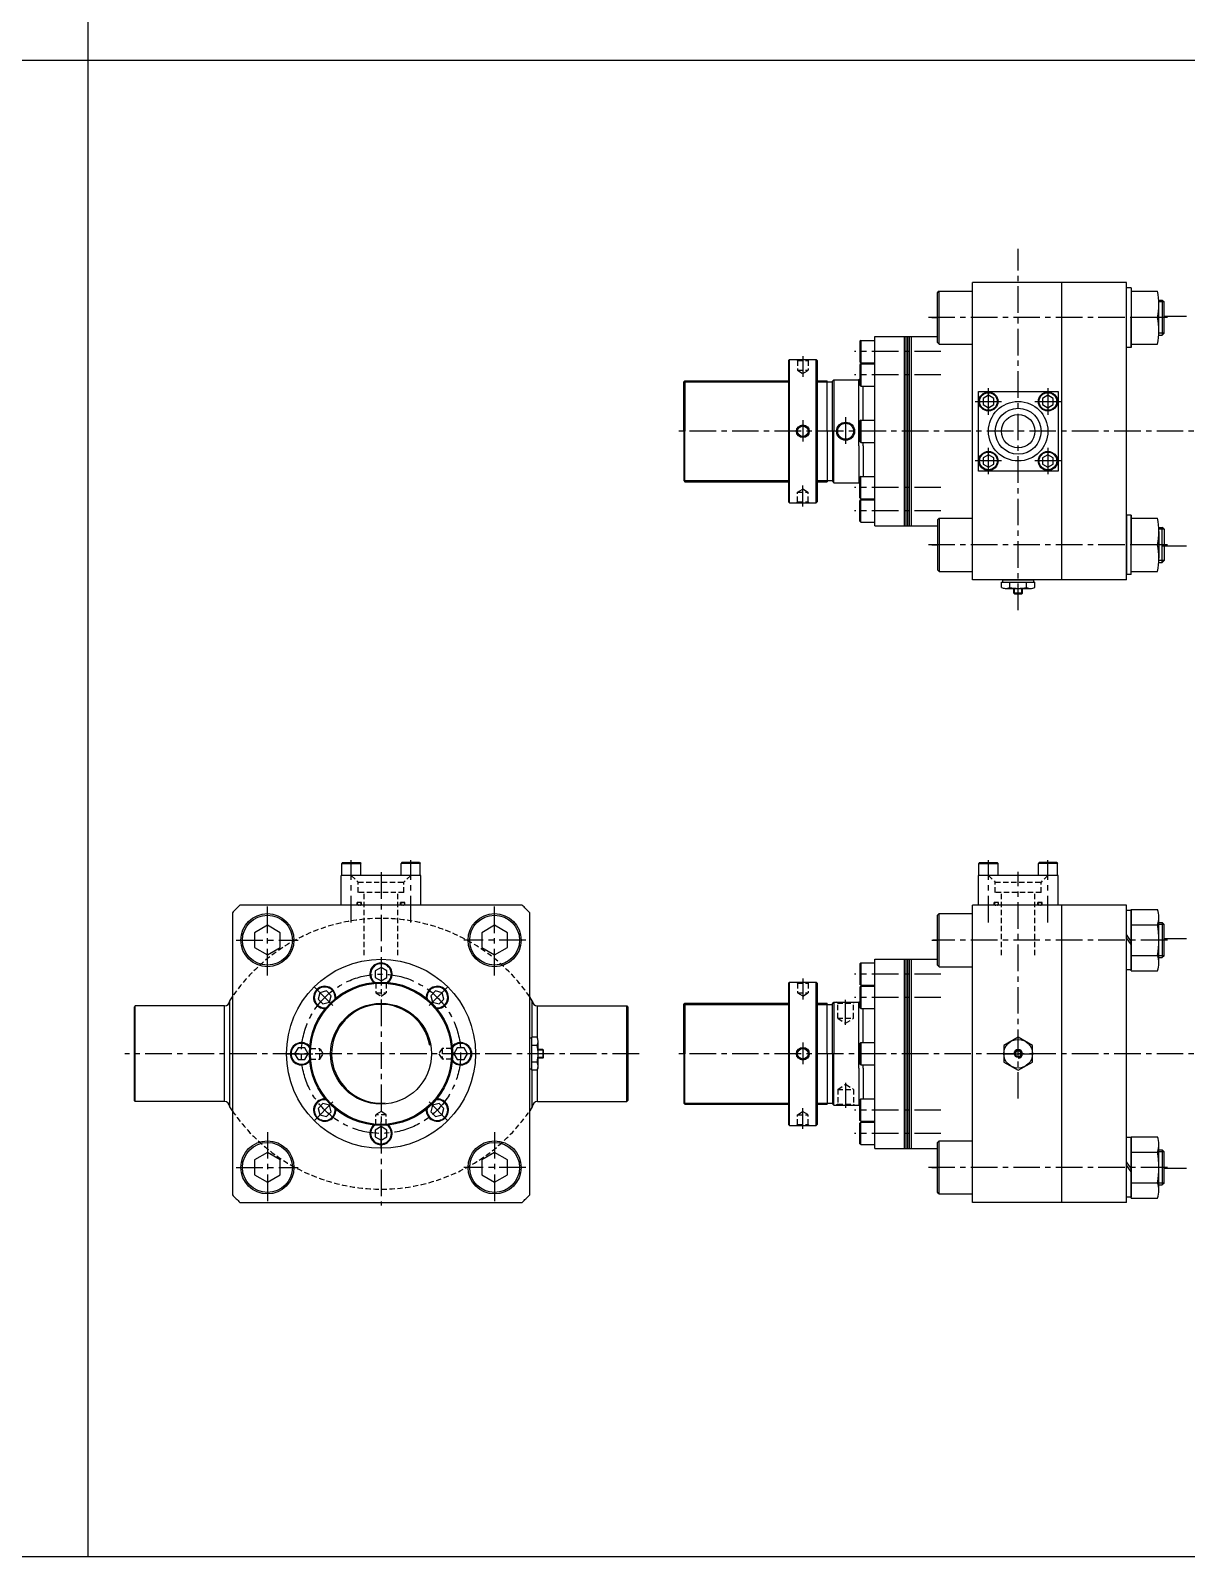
# Model space of a CAD drawing. Extents: x -819 to 9946, y 0 to 4813.
# Drawn here: x 2826 to 3914, y 0 to 1437 of the extents above; entities that cross this region are included whole.
import ezdxf

# ---------------------------------------------------------------- set-up
doc = ezdxf.new("R2010")
doc.units = 0
doc.header["$LTSCALE"] = 10
doc.header["$MEASUREMENT"] = 0
for name, pattern in [('CENTER', [2, 1.25, -0.25, 0.25, -0.25]), ('CENTERX2', [4, 2.5, -0.5, 0.5, -0.5]), ('HIDDENX2', [0.75, 0.5, -0.25])]:
    doc.linetypes.add(name, pattern=pattern)
doc.layers.get('0').update_dxf_attribs({"linetype": 'CONTINUOUS'})
for name, color, linetype in [('BOM-UDEF', 3, 'CONTINUOUS'), ('CEN', 1, 'CENTERX2'), ('DIM', 2, 'CONTINUOUS'), ('HID', 2, 'HIDDENX2'), ('ML', 7, 'CONTINUOUS')]:
    doc.layers.add(name, color=color, linetype=linetype)

msp = doc.modelspace()

# ---------------------------------------------------------------- linework, layer by layer
for p, q in [((2879.848, 0), (2879.848, 2826.778)), ((5972.619, 1408.728), (0, 1408.728)), ((0, 0), (9946.14, 0))]:
    msp.add_line(p, q)
at = {"color": 7, "linetype": 'Continuous'}
for p, q in [((3740.191, 912.628), (3740.191, 917.646)), ((3740.191, 917.646), (3746.53, 917.646)), ((3741.191, 917.646), (3741.191, 919.646)), ((3741.191, 919.646), (3770.368, 919.646)), ((3743.367, 911.646), (3768.193, 911.646)), ((3746.53, 917.646), (3771.368, 917.646)), ((3747.985, 912.628), (3747.985, 917.646)), ((3751.78, 911.901), (3751.78, 911.903)), ((3751.78, 907.146), (3751.78, 911.646)), ((3751.78, 907.146), (3752.28, 906.646)), ((3759.78, 907.146), (3751.78, 907.146)), ((3752.28, 906.646), (3759.28, 906.646)), ((3759.78, 907.146), (3759.28, 906.646)), ((3759.78, 907.146), (3759.78, 911.646)), ((3763.574, 912.628), (3763.574, 917.646)), ((3770.368, 917.646), (3770.368, 919.646)), ((3771.368, 912.628), (3771.368, 917.646)), ((3302.743, 488.994), (3297.725, 488.994)), ((3297.725, 464.156), (3297.725, 488.994)), ((3295.725, 458.817), (3295.725, 487.994)), ((3297.725, 487.994), (3295.725, 487.994)), ((3302.743, 481.2), (3297.725, 481.2)), ((3303.725, 460.993), (3303.725, 485.819)), ((3308.225, 477.406), (3303.725, 477.406)), ((3308.225, 477.406), (3308.725, 476.906)), ((3308.225, 477.406), (3308.225, 469.406)), ((3308.725, 469.906), (3308.725, 476.906)), ((3302.743, 465.612), (3297.725, 465.612)), ((3297.725, 457.817), (3297.725, 464.156)), ((3303.47, 469.406), (3303.468, 469.406)), ((3308.225, 469.406), (3303.725, 469.406)), ((3308.225, 469.406), (3308.725, 469.906)), ((3297.725, 458.817), (3295.725, 458.817)), ((3302.743, 457.817), (3297.725, 457.817))]:
    msp.add_line(p, q, dxfattribs=at)
at = {"color": 1, "linetype": 'CENTER', "ltscale": 5}
msp.add_line((3742.28, 473.406), (3769.28, 473.406), dxfattribs=at)
at = {"color": 7, "linetype": 'Continuous'}
for points in [[(3742.28, 465.612), (3755.78, 457.817), (3769.28, 465.612), (3769.28, 481.2), (3755.78, 488.994), (3742.28, 481.2)], [(3754.336, 475.906), (3752.893, 473.406), (3754.336, 470.906), (3757.223, 470.906), (3758.666, 473.406), (3757.223, 475.906)]]:
    msp.add_lwpolyline(points, close=True, dxfattribs=at)
for radius in [13.5, 3.5]:
    msp.add_circle((3755.78, 473.406), radius, dxfattribs=at)
for centre, radius, start, end in [((3743.367, 917.269), 5.623, 235.615753, 270), ((3744.088, 919.866), 8.22, 241.700645, 298.299355), ((3755.772, 942.993), 31.347, 255.617183, 270.014071), ((3755.787, 942.993), 31.347, 269.985929, 284.382817), ((3767.471, 919.866), 8.22, 241.700645, 298.299355), ((3295.505, 485.097), 8.22, 331.700645, 28.299355), ((3272.379, 473.413), 31.347, 359.985929, 14.382817), ((3272.379, 473.398), 31.347, 345.617183, 0.014071), ((3295.505, 461.714), 8.22, 331.700645, 28.299355), ((3298.103, 460.993), 5.623, 325.615753, 0)]:
    msp.add_arc(centre, radius, start, end, dxfattribs=at)
at = {"layer": 'BOM-UDEF', "color": 0}
for p, q in [((3008.225, 428.406), (3008.225, 518.406)), ((3013.225, 523.406), (3015.725, 527.157)), ((3013.225, 423.406), (3013.225, 523.406)), ((3298.225, 523.406), (3295.725, 527.157)), ((3298.225, 488.994), (3298.225, 523.406)), ((3303.225, 487.92), (3303.225, 518.406)), ((3298.225, 423.406), (3298.225, 457.817)), ((3303.225, 428.406), (3303.225, 458.891)), ((3013.225, 423.406), (3013.225, 423.406)), ((3015.725, 419.654), (3013.225, 423.406)), ((3298.225, 423.406), (3295.725, 419.654)), ((3298.225, 423.406), (3298.225, 423.406))]:
    msp.add_line(p, q, dxfattribs=at)
for centre, start, end in [((3008.225, 423.406), 0, 90), ((3303.225, 423.406), 90, 180)]:
    msp.add_arc(centre, 5, start, end, dxfattribs=at)
at = {"layer": 'CEN'}
for p, q in [((3755.78, 891.103), (3755.78, 1231.296)), ((3896.248, 1166.646), (3671.449, 1166.646)), ((3674.311, 1166.646), (3679.78, 1166.646)), ((3553.005, 1130.39), (3553.005, 1110.834)), ((3683.008, 1134.646), (3601.624, 1134.646)), ((3683.008, 1112.679), (3601.624, 1112.679)), ((3727.78, 1075.222), (3727.78, 1100.07)), ((3783.78, 1100.07), (3783.78, 1075.222)), ((3715.356, 1087.646), (3740.204, 1087.646)), ((3771.356, 1087.646), (3796.204, 1087.646)), ((3553.005, 1070.156), (3553.005, 1049.88)), ((3593.28, 1072.798), (3593.28, 1046.494)), ((4231.307, 1059.646), (3431.612, 1059.646)), ((3727.78, 1019.222), (3727.78, 1044.07)), ((3783.78, 1044.07), (3783.78, 1019.222)), ((3740.204, 1031.646), (3715.356, 1031.646)), ((3796.204, 1031.646), (3771.356, 1031.646)), ((3553.005, 988.902), (3553.005, 1008.458)), ((3683.008, 1006.613), (3601.624, 1006.613)), ((3683.008, 984.646), (3601.624, 984.646)), ((3896.248, 952.646), (3671.449, 952.646)), ((3674.311, 952.646), (3679.78, 952.646)), ((3127.725, 597.111), (3127.725, 655.797)), ((3183.725, 597.111), (3183.725, 655.797)), ((3727.78, 597.111), (3727.78, 655.797)), ((3783.78, 597.111), (3783.78, 655.797)), ((3155.725, 644.372), (3155.725, 330.406)), ((3755.78, 431.206), (3755.78, 644.797)), ((3048.725, 547.131), (3048.725, 613.681)), ((3262.725, 547.131), (3262.725, 613.681)), ((3019.441, 580.406), (3077.837, 580.406)), ((3292.01, 580.406), (3233.614, 580.406)), ((3674.311, 580.406), (3679.78, 580.406)), ((3896.248, 580.406), (3675.417, 580.406)), ((3155.725, 562.556), (3155.725, 534.256)), ((3683.008, 548.406), (3601.624, 548.406)), ((3092.687, 536.444), (3112.698, 516.433)), ((3218.764, 536.444), (3198.753, 516.433)), ((3553.005, 544.15), (3553.005, 524.594)), ((3593.28, 500.698), (3593.28, 524.194)), ((3683.008, 526.439), (3601.624, 526.439)), ((3553.005, 483.916), (3553.005, 463.639)), ((3398.716, 473.406), (2914.376, 473.406)), ((3066.575, 473.406), (3094.876, 473.406)), ((3244.876, 473.406), (3216.575, 473.406)), ((4231.307, 473.406), (3434.73, 473.406)), ((3593.28, 446.114), (3593.28, 422.618)), ((3092.687, 410.367), (3112.698, 430.378)), ((3218.764, 410.367), (3198.753, 430.378)), ((3553.005, 402.661), (3553.005, 422.218)), ((3683.008, 420.373), (3601.624, 420.373)), ((3155.725, 384.256), (3155.725, 412.556)), ((3048.725, 399.681), (3048.725, 333.131)), ((3262.725, 399.681), (3262.725, 333.131)), ((3683.008, 398.406), (3601.624, 398.406)), ((3019.441, 366.406), (3077.837, 366.406)), ((3292.01, 366.406), (3233.614, 366.406)), ((3896.248, 366.406), (3671.449, 366.406)), ((3674.311, 366.406), (3679.78, 366.406))]:
    msp.add_line(p, q, dxfattribs=at)
at = {"layer": 'CEN', "color": 7}
for p, q in [((3888.28, 1183.146), (3891.53, 1183.146)), ((3888.28, 1150.146), (3891.53, 1150.146)), ((3888.28, 969.146), (3891.53, 969.146)), ((3888.28, 936.146), (3891.53, 936.146)), ((3888.28, 596.906), (3891.53, 596.906)), ((3888.28, 563.906), (3891.53, 563.906)), ((3888.28, 382.906), (3891.53, 382.906)), ((3888.28, 349.906), (3891.53, 349.906))]:
    msp.add_line(p, q, dxfattribs=at)
at = {"layer": 'CEN'}
msp.add_circle((3155.725, 473.406), 75, dxfattribs=at)
at = {"layer": 'DIM'}
for p, q in [((3893.28, 1181.396), (3888.28, 1181.396)), ((3893.28, 1151.896), (3888.28, 1151.896)), ((3440.78, 1106.146), (3539.505, 1106.146)), ((3440.78, 1106.146), (3539.505, 1106.146)), ((3566.505, 1106.146), (3575.78, 1106.146)), ((3566.505, 1106.146), (3575.78, 1106.146)), ((3440.78, 1013.146), (3539.505, 1013.146)), ((3440.78, 1013.146), (3539.505, 1013.146)), ((3566.505, 1013.146), (3575.78, 1013.146)), ((3566.505, 1013.146), (3575.78, 1013.146)), ((3893.28, 967.396), (3888.28, 967.396)), ((3893.28, 937.896), (3888.28, 937.896)), ((3893.28, 595.156), (3888.28, 595.156)), ((3893.28, 565.656), (3888.28, 565.656)), ((3440.78, 519.906), (3539.505, 519.906)), ((3440.78, 519.906), (3539.505, 519.906)), ((3566.505, 519.906), (3575.78, 519.906)), ((3566.505, 519.906), (3575.78, 519.906)), ((3440.78, 426.906), (3539.505, 426.906)), ((3440.78, 426.906), (3539.505, 426.906)), ((3566.505, 426.906), (3575.78, 426.906)), ((3566.505, 426.906), (3575.78, 426.906)), ((3893.28, 381.156), (3888.28, 381.156)), ((3893.28, 351.656), (3888.28, 351.656))]:
    msp.add_line(p, q, dxfattribs=at)
at = {"layer": 'HID'}
for p, q in [((3548.005, 1126.146), (3547.005, 1127.146)), ((3548.005, 1126.146), (3558.005, 1126.146)), ((3548.005, 1126.146), (3548.005, 1117.146)), ((3558.005, 1126.146), (3559.005, 1127.146)), ((3558.005, 1126.146), (3558.005, 1117.146)), ((3548.005, 1117.146), (3558.005, 1117.146)), ((3548.005, 1117.146), (3553.005, 1113.98)), ((3553.005, 1113.98), (3558.005, 1117.146)), ((3548.005, 993.146), (3547.005, 992.146)), ((3548.005, 1002.146), (3553.005, 1005.312)), ((3548.005, 1002.146), (3558.005, 1002.146)), ((3548.005, 993.146), (3548.005, 1002.146)), ((3548.005, 993.146), (3558.005, 993.146)), ((3553.005, 1005.312), (3558.005, 1002.146)), ((3558.005, 993.146), (3558.005, 1002.146)), ((3558.005, 993.146), (3559.005, 992.146)), ((3127.725, 641.406), (3134.125, 635.006)), ((3134.125, 635.006), (3177.325, 635.006)), ((3134.125, 625.406), (3134.125, 635.006)), ((3183.725, 641.406), (3177.325, 635.006)), ((3177.325, 625.406), (3177.325, 635.006)), ((3727.78, 641.406), (3734.18, 635.006)), ((3734.18, 625.406), (3734.18, 635.006)), ((3734.18, 635.006), (3777.38, 635.006)), ((3783.78, 641.406), (3777.38, 635.006)), ((3777.38, 625.406), (3777.38, 635.006)), ((3177.325, 625.406), (3134.125, 625.406)), ((3139.975, 566.38), (3139.975, 625.406)), ((3171.475, 566.38), (3171.475, 625.406)), ((3777.38, 625.406), (3734.18, 625.406)), ((3740.03, 566.38), (3740.03, 625.406)), ((3771.53, 566.38), (3771.53, 625.406)), ((3137.225, 615.806), (3133.225, 615.806)), ((3133.225, 613.406), (3133.225, 615.806)), ((3137.225, 613.406), (3137.225, 615.806)), ((3174.225, 613.406), (3174.225, 615.806)), ((3174.225, 615.806), (3178.225, 615.806)), ((3178.225, 615.806), (3174.225, 615.806)), ((3174.225, 613.406), (3174.225, 615.806)), ((3178.225, 613.406), (3178.225, 615.806)), ((3178.225, 613.406), (3178.225, 615.806)), ((3733.28, 613.406), (3733.28, 615.806)), ((3737.28, 615.806), (3733.28, 615.806)), ((3737.28, 613.406), (3737.28, 615.806)), ((3774.28, 613.406), (3774.28, 615.806)), ((3778.28, 615.806), (3774.28, 615.806)), ((3774.28, 615.806), (3778.28, 615.806)), ((3774.28, 613.406), (3774.28, 615.806)), ((3778.28, 613.406), (3778.28, 615.806)), ((3778.28, 613.406), (3778.28, 615.806)), ((3150.725, 539.906), (3149.971, 540.66)), ((3150.725, 539.906), (3150.725, 530.906)), ((3150.725, 539.906), (3160.725, 539.906)), ((3160.725, 539.906), (3161.48, 540.66)), ((3160.725, 539.906), (3160.725, 530.906)), ((3548.005, 539.906), (3547.005, 540.906)), ((3548.005, 539.906), (3558.005, 539.906)), ((3548.005, 539.906), (3548.005, 530.906)), ((3558.005, 539.906), (3559.005, 540.906)), ((3558.005, 539.906), (3558.005, 530.906)), ((3150.725, 530.906), (3160.725, 530.906)), ((3150.725, 530.906), (3155.725, 527.74)), ((3155.725, 527.74), (3160.725, 530.906)), ((3548.005, 530.906), (3558.005, 530.906)), ((3548.005, 530.906), (3553.005, 527.74)), ((3553.005, 527.74), (3558.005, 530.906)), ((3585.78, 520.906), (3584.78, 521.906)), ((3585.78, 506.906), (3585.78, 520.906)), ((3585.78, 520.906), (3600.78, 520.906)), ((3600.78, 520.906), (3601.78, 521.906)), ((3600.78, 506.906), (3600.78, 520.906)), ((3585.78, 506.906), (3600.78, 506.906)), ((3585.78, 506.906), (3593.28, 502.131)), ((3593.28, 502.131), (3600.78, 506.906)), ((3089.225, 478.406), (3088.471, 479.16)), ((3089.225, 478.406), (3098.225, 478.406)), ((3089.225, 468.406), (3089.225, 478.406)), ((3101.392, 473.406), (3098.225, 478.406)), ((3098.225, 468.406), (3098.225, 478.406)), ((3213.225, 478.406), (3210.059, 473.406)), ((3222.225, 478.406), (3213.225, 478.406)), ((3213.225, 478.406), (3213.225, 468.406)), ((3222.225, 478.406), (3222.98, 479.16)), ((3222.225, 478.406), (3222.225, 468.406)), ((3089.225, 468.406), (3088.471, 467.651)), ((3089.225, 468.406), (3098.225, 468.406)), ((3098.225, 468.406), (3101.392, 473.406)), ((3210.059, 473.406), (3213.225, 468.406)), ((3222.225, 468.406), (3213.225, 468.406)), ((3222.225, 468.406), (3222.98, 467.651)), ((3585.78, 439.906), (3593.28, 444.68)), ((3585.78, 439.906), (3600.78, 439.906)), ((3585.78, 439.906), (3585.78, 425.906)), ((3593.28, 444.68), (3600.78, 439.906)), ((3600.78, 439.906), (3600.78, 425.906)), ((3155.725, 419.072), (3150.725, 415.906)), ((3160.725, 415.906), (3155.725, 419.072)), ((3548.005, 415.906), (3553.005, 419.072)), ((3553.005, 419.072), (3558.005, 415.906)), ((3585.78, 425.906), (3584.78, 424.906)), ((3585.78, 425.906), (3600.78, 425.906)), ((3600.78, 425.906), (3601.78, 424.906)), ((3150.725, 406.906), (3149.971, 406.151)), ((3150.725, 406.906), (3150.725, 415.906)), ((3160.725, 415.906), (3150.725, 415.906)), ((3160.725, 406.906), (3150.725, 406.906)), ((3160.725, 406.906), (3160.725, 415.906)), ((3160.725, 406.906), (3161.48, 406.151)), ((3548.005, 406.906), (3547.005, 405.906)), ((3548.005, 415.906), (3558.005, 415.906)), ((3548.005, 406.906), (3548.005, 415.906)), ((3548.005, 406.906), (3558.005, 406.906)), ((3558.005, 406.906), (3558.005, 415.906)), ((3558.005, 406.906), (3559.005, 405.906))]:
    msp.add_line(p, q, dxfattribs=at)
for centre, radius, start, end in [((3134.557, 614.606), 1.2, 90, 270), ((3135.888, 614.606), 1.2, 270, 90), ((3175.563, 614.606), 1.2, 90, 270), ((3176.894, 614.606), 1.2, 270, 90), ((3734.611, 614.606), 1.2, 90, 270), ((3735.942, 614.606), 1.2, 270, 90), ((3775.617, 614.606), 1.2, 90, 270), ((3776.948, 614.606), 1.2, 270, 90), ((3155.725, 431.148), 169.758, 34.441599, 145.558401), ((3155.725, 515.664), 169.758, 214.441599, 325.558401)]:
    msp.add_arc(centre, radius, start, end, dxfattribs=at)
at = {"layer": 'ML'}
for p, q in [((3857.78, 1199.646), (3712.78, 1199.646)), ((3712.78, 919.646), (3712.78, 1199.646)), ((3712.78, 919.646), (3712.78, 1199.646)), ((3712.78, 919.646), (3712.78, 1199.646)), ((3796.78, 919.646), (3796.78, 1199.646)), ((3857.78, 919.646), (3857.78, 1199.646)), ((3857.78, 1138.646), (3857.78, 1194.646)), ((3862.28, 1194.646), (3857.78, 1194.646)), ((3862.28, 1194.646), (3862.28, 1138.646)), ((3679.78, 1190.146), (3681.28, 1191.646)), ((3681.28, 1191.646), (3679.78, 1190.146)), ((3679.78, 1143.146), (3679.78, 1190.146)), ((3681.28, 1141.646), (3681.28, 1191.646)), ((3681.28, 1191.646), (3712.78, 1191.646)), ((3862.28, 1191.631), (3886.89, 1191.631)), ((3888.28, 1154.151), (3888.28, 1179.141)), ((3891.53, 1183.146), (3891.53, 1150.146)), ((3891.53, 1183.146), (3893.28, 1181.396)), ((3893.28, 1151.896), (3893.28, 1181.396)), ((3893.28, 1154.151), (3893.28, 1179.141)), ((3862.28, 1138.646), (3862.28, 1166.646)), ((3886.89, 1166.646), (3862.28, 1166.646)), ((3914.28, 1167.796), (3893.28, 1167.796)), ((3893.28, 1151.896), (3891.53, 1150.146)), ((3607.48, 1145.146), (3606.78, 1144.446)), ((3606.78, 1144.446), (3606.78, 1124.846)), ((3607.48, 1145.146), (3620.78, 1145.146)), ((3607.48, 1145.146), (3607.48, 1124.146)), ((3620.78, 970.496), (3620.78, 1148.796)), ((3620.78, 1148.796), (3679.78, 1148.796)), ((3648.78, 970.496), (3648.78, 1148.796)), ((3650.38, 970.496), (3650.38, 1148.796)), ((3651.98, 970.496), (3651.98, 1148.796)), ((3653.58, 970.496), (3653.58, 1148.796)), ((3655.18, 970.496), (3655.18, 1148.796)), ((3681.28, 1141.646), (3679.78, 1143.146)), ((3679.78, 1143.146), (3681.28, 1141.646)), ((3681.28, 1141.646), (3712.78, 1141.646)), ((3862.28, 1138.646), (3857.78, 1138.646)), ((3862.28, 1141.661), (3886.89, 1141.661)), ((3540.505, 1127.146), (3539.505, 1126.146)), ((3539.505, 1126.146), (3539.505, 993.146)), ((3540.505, 992.146), (3540.505, 1127.146)), ((3540.505, 1127.146), (3565.505, 1127.146)), ((3565.505, 992.146), (3565.505, 1127.146)), ((3565.505, 1127.146), (3566.505, 1126.146)), ((3566.505, 1126.146), (3566.505, 993.146)), ((3607.48, 1124.146), (3606.78, 1124.846)), ((3607.48, 1123.179), (3606.78, 1122.479)), ((3606.78, 1122.479), (3606.78, 1102.879)), ((3607.48, 1124.146), (3620.78, 1124.146)), ((3607.48, 1123.179), (3620.78, 1123.179)), ((3607.48, 1123.179), (3607.48, 1102.179)), ((3440.78, 1106.146), (3441.78, 1107.146)), ((3440.78, 1106.146), (3441.78, 1107.146)), ((3441.78, 1107.146), (3539.505, 1107.146)), ((3441.78, 1107.146), (3441.78, 1059.646)), ((3441.78, 1107.146), (3539.505, 1107.146)), ((3441.78, 1107.146), (3441.78, 1059.646)), ((3566.505, 1107.146), (3575.78, 1107.146)), ((3566.505, 1107.146), (3575.78, 1107.146)), ((3575.78, 1059.646), (3575.78, 1107.146)), ((3575.78, 1059.646), (3575.78, 1107.146)), ((3580.78, 1106.646), (3582.28, 1108.146)), ((3580.78, 1059.646), (3580.78, 1106.646)), ((3582.28, 1108.146), (3605.78, 1108.146)), ((3582.28, 1108.146), (3582.28, 1059.646)), ((3606.78, 1108.521), (3605.78, 1108.146)), ((3605.78, 1046.01), (3605.78, 1108.146)), ((3440.78, 1059.646), (3440.78, 1106.146)), ((3440.78, 1059.646), (3440.78, 1106.146)), ((3575.78, 1106.046), (3580.78, 1106.046)), ((3575.78, 1106.046), (3580.78, 1106.046)), ((3607.48, 1102.179), (3606.78, 1102.879)), ((3607.48, 1102.179), (3620.78, 1102.179)), ((3609.78, 1070.146), (3609.78, 1102.179)), ((3718.28, 1022.146), (3718.28, 1097.146)), ((3718.28, 1097.146), (3793.28, 1097.146)), ((3793.28, 1097.146), (3793.28, 1022.146)), ((3607.48, 1070.146), (3606.78, 1069.446)), ((3606.78, 1069.446), (3606.78, 1049.846)), ((3607.48, 1070.146), (3620.78, 1070.146)), ((3607.48, 1070.146), (3607.48, 1049.146)), ((3440.78, 1059.646), (3440.78, 1013.146)), ((3440.78, 1059.646), (3440.78, 1013.146)), ((3441.78, 1012.146), (3441.78, 1059.646)), ((3441.78, 1012.146), (3441.78, 1059.646)), ((3575.78, 1059.646), (3575.78, 1012.146)), ((3575.78, 1059.646), (3575.78, 1012.146)), ((3580.78, 1059.646), (3580.78, 1012.646)), ((3580.78, 1059.646), (3580.78, 1012.646)), ((3582.28, 1011.146), (3582.28, 1059.646)), ((3607.48, 1049.146), (3606.78, 1049.846)), ((3607.48, 1049.146), (3620.78, 1049.146)), ((3609.78, 1046.01), (3609.78, 1049.146)), ((3605.78, 1046.01), (3605.78, 1011.146)), ((3609.78, 1046.01), (3609.78, 1017.113)), ((3793.28, 1022.146), (3718.28, 1022.146)), ((3440.78, 1013.146), (3441.78, 1012.146)), ((3440.78, 1013.146), (3441.78, 1012.146)), ((3441.78, 1012.146), (3539.505, 1012.146)), ((3441.78, 1012.146), (3539.505, 1012.146)), ((3566.505, 1012.146), (3575.78, 1012.146)), ((3566.505, 1012.146), (3575.78, 1012.146)), ((3575.78, 1013.246), (3580.78, 1013.246)), ((3575.78, 1013.246), (3580.78, 1013.246)), ((3580.78, 1012.646), (3582.28, 1011.146)), ((3582.28, 1011.146), (3605.78, 1011.146)), ((3606.78, 1010.771), (3605.78, 1011.146)), ((3607.48, 1017.113), (3606.78, 1016.413)), ((3606.78, 996.813), (3606.78, 1016.413)), ((3607.48, 996.113), (3607.48, 1017.113)), ((3607.48, 1017.113), (3620.78, 1017.113)), ((3540.505, 992.146), (3539.505, 993.146)), ((3540.505, 992.146), (3565.505, 992.146)), ((3565.505, 992.146), (3566.505, 993.146)), ((3607.48, 996.113), (3606.78, 996.813)), ((3607.48, 995.146), (3606.78, 994.446)), ((3606.78, 974.846), (3606.78, 994.446)), ((3607.48, 996.113), (3620.78, 996.113)), ((3607.48, 974.146), (3607.48, 995.146)), ((3607.48, 995.146), (3620.78, 995.146)), ((3681.28, 977.646), (3679.78, 976.146)), ((3679.78, 976.146), (3681.28, 977.646)), ((3681.28, 977.646), (3712.78, 977.646)), ((3681.28, 977.646), (3681.28, 927.646)), ((3857.78, 980.646), (3857.78, 924.646)), ((3862.28, 980.646), (3857.78, 980.646)), ((3862.28, 924.646), (3862.28, 980.646)), ((3862.28, 980.646), (3862.28, 952.646)), ((3862.28, 977.631), (3886.89, 977.631)), ((3607.48, 974.146), (3606.78, 974.846)), ((3607.48, 974.146), (3620.78, 974.146)), ((3620.78, 970.496), (3679.78, 970.496)), ((3679.78, 976.146), (3679.78, 929.146)), ((3888.28, 965.141), (3888.28, 940.151)), ((3891.53, 936.146), (3891.53, 969.146)), ((3893.28, 967.396), (3891.53, 969.146)), ((3893.28, 967.396), (3893.28, 937.896)), ((3893.28, 965.141), (3893.28, 940.151)), ((3886.89, 952.646), (3862.28, 952.646)), ((3914.28, 951.496), (3890.78, 951.496)), ((3891.53, 936.146), (3893.28, 937.896)), ((3679.78, 929.146), (3681.28, 927.646)), ((3681.28, 927.646), (3679.78, 929.146)), ((3681.28, 927.646), (3712.78, 927.646)), ((3862.28, 924.646), (3857.78, 924.646)), ((3862.28, 927.661), (3886.89, 927.661)), ((3857.78, 919.646), (3712.78, 919.646)), ((3119.425, 653.406), (3118.725, 652.706)), ((3118.725, 652.706), (3136.725, 652.706)), ((3118.725, 641.406), (3118.725, 652.706)), ((3119.425, 653.406), (3136.025, 653.406)), ((3136.025, 653.406), (3136.725, 652.706)), ((3136.725, 641.406), (3136.725, 652.706)), ((3175.425, 653.406), (3174.725, 652.706)), ((3192.725, 652.706), (3174.725, 652.706)), ((3174.725, 641.406), (3174.725, 652.706)), ((3192.025, 653.406), (3175.425, 653.406)), ((3192.025, 653.406), (3192.725, 652.706)), ((3192.725, 641.406), (3192.725, 652.706)), ((3719.48, 653.406), (3718.78, 652.706)), ((3718.78, 652.706), (3736.78, 652.706)), ((3718.78, 641.406), (3718.78, 652.706)), ((3719.48, 653.406), (3736.08, 653.406)), ((3736.08, 653.406), (3736.78, 652.706)), ((3736.78, 641.406), (3736.78, 652.706)), ((3775.48, 653.406), (3774.78, 652.706)), ((3774.78, 641.406), (3774.78, 652.706)), ((3792.78, 652.706), (3774.78, 652.706)), ((3792.08, 653.406), (3775.48, 653.406)), ((3792.08, 653.406), (3792.78, 652.706)), ((3792.78, 641.406), (3792.78, 652.706)), ((3118.225, 613.406), (3118.225, 641.406)), ((3193.225, 613.406), (3193.225, 641.406)), ((3793.28, 641.406), (3718.28, 641.406)), ((3718.28, 613.406), (3718.28, 641.406)), ((3793.28, 613.406), (3793.28, 641.406)), ((3015.725, 606.241), (3015.725, 340.571)), ((3288.56, 613.406), (3022.891, 613.406)), ((3295.725, 340.571), (3295.725, 606.241)), ((3681.28, 605.406), (3679.78, 603.906)), ((3679.78, 603.906), (3681.28, 605.406)), ((3679.78, 556.906), (3679.78, 603.906)), ((3681.28, 555.406), (3681.28, 605.406)), ((3681.28, 605.406), (3712.78, 605.406)), ((3712.78, 333.406), (3712.78, 613.406)), ((3857.78, 613.406), (3712.78, 613.406)), ((3796.78, 333.406), (3796.78, 613.406)), ((3857.78, 333.406), (3857.78, 613.406)), ((3857.78, 552.406), (3857.78, 608.406)), ((3862.28, 608.406), (3857.78, 608.406)), ((3862.28, 551.556), (3862.28, 609.256)), ((3862.28, 609.256), (3886.887, 609.256)), ((3862.28, 608.406), (3862.28, 552.406)), ((3862.28, 594.831), (3886.887, 594.831)), ((3888.28, 558.19), (3888.28, 602.622)), ((3891.53, 596.906), (3891.53, 563.906)), ((3891.53, 596.906), (3893.28, 595.156)), ((3893.28, 565.656), (3893.28, 595.156)), ((3862.28, 579.274), (3857.78, 585.642)), ((3862.28, 576.26), (3857.78, 582.628)), ((3914.28, 581.556), (3893.28, 581.556)), ((3620.78, 384.256), (3620.78, 562.556)), ((3620.78, 562.556), (3679.78, 562.556)), ((3648.78, 384.256), (3648.78, 562.556)), ((3650.38, 384.256), (3650.38, 562.556)), ((3651.98, 384.256), (3651.98, 562.556)), ((3653.58, 384.256), (3653.58, 562.556)), ((3655.18, 384.256), (3655.18, 562.556)), ((3862.28, 565.981), (3886.887, 565.981)), ((3893.28, 565.656), (3891.53, 563.906)), ((3607.48, 558.906), (3606.78, 558.206)), ((3606.78, 558.206), (3606.78, 538.606)), ((3607.48, 558.906), (3620.78, 558.906)), ((3607.48, 558.906), (3607.48, 537.906)), ((3679.78, 556.906), (3681.28, 555.406)), ((3681.28, 555.406), (3679.78, 556.906)), ((3681.28, 555.406), (3712.78, 555.406)), ((3862.28, 552.406), (3857.78, 552.406)), ((3862.28, 551.556), (3886.887, 551.556)), ((3540.505, 540.906), (3539.505, 539.906)), ((3539.505, 539.906), (3539.505, 406.906)), ((3540.505, 405.906), (3540.505, 540.906)), ((3540.505, 540.906), (3565.505, 540.906)), ((3565.505, 405.906), (3565.505, 540.906)), ((3565.505, 540.906), (3566.505, 539.906)), ((3566.505, 539.906), (3566.505, 406.906)), ((3607.48, 537.906), (3606.78, 538.606)), ((3607.48, 536.939), (3606.78, 536.239)), ((3606.78, 536.239), (3606.78, 516.639)), ((3607.48, 537.906), (3620.78, 537.906)), ((3607.48, 536.939), (3620.78, 536.939)), ((3607.48, 536.939), (3607.48, 515.939)), ((2924.225, 518.406), (2923.225, 517.406)), ((2923.225, 517.406), (2923.225, 429.406)), ((3008.225, 518.406), (2924.225, 518.406)), ((2924.225, 428.406), (2924.225, 518.406)), ((3013.225, 523.406), (3013.225, 523.406)), ((3298.225, 523.406), (3298.225, 523.406)), ((3303.225, 518.406), (3387.225, 518.406)), ((3387.225, 518.406), (3388.225, 517.406)), ((3387.225, 428.406), (3387.225, 518.406)), ((3388.225, 517.406), (3388.225, 429.406)), ((3440.78, 519.906), (3441.78, 520.906)), ((3440.78, 519.906), (3441.78, 520.906)), ((3440.78, 473.406), (3440.78, 519.906)), ((3440.78, 473.406), (3440.78, 519.906)), ((3441.78, 520.906), (3539.505, 520.906)), ((3441.78, 520.906), (3441.78, 473.406)), ((3441.78, 520.906), (3539.505, 520.906)), ((3441.78, 520.906), (3441.78, 473.406)), ((3566.505, 520.906), (3575.78, 520.906)), ((3566.505, 520.906), (3575.78, 520.906)), ((3575.78, 473.406), (3575.78, 520.906)), ((3575.78, 473.406), (3575.78, 520.906)), ((3575.78, 519.806), (3580.78, 519.806)), ((3575.78, 519.806), (3580.78, 519.806)), ((3580.78, 520.406), (3582.28, 521.906)), ((3580.78, 473.406), (3580.78, 520.406)), ((3582.28, 521.906), (3605.78, 521.906)), ((3582.28, 521.906), (3582.28, 473.406)), ((3606.78, 522.281), (3605.78, 521.906)), ((3605.78, 459.769), (3605.78, 521.906)), ((3607.48, 515.939), (3606.78, 516.639)), ((3607.48, 515.939), (3620.78, 515.939)), ((3609.78, 483.906), (3609.78, 515.939)), ((3607.48, 483.906), (3606.78, 483.206)), ((3606.78, 483.206), (3606.78, 463.606)), ((3607.48, 483.906), (3620.78, 483.906)), ((3607.48, 483.906), (3607.48, 462.906)), ((3440.78, 473.406), (3440.78, 426.906)), ((3440.78, 473.406), (3440.78, 426.906)), ((3441.78, 425.906), (3441.78, 473.406)), ((3441.78, 425.906), (3441.78, 473.406)), ((3575.78, 473.406), (3575.78, 425.906)), ((3575.78, 473.406), (3575.78, 425.906)), ((3580.78, 473.406), (3580.78, 426.406)), ((3580.78, 473.406), (3580.78, 426.406)), ((3582.28, 424.906), (3582.28, 473.406)), ((3607.48, 462.906), (3606.78, 463.606)), ((3607.48, 462.906), (3620.78, 462.906)), ((3609.78, 459.769), (3609.78, 462.906)), ((3605.78, 459.769), (3605.78, 424.906)), ((3609.78, 459.769), (3609.78, 430.873)), ((2923.225, 429.406), (2924.225, 428.406)), ((3008.225, 428.406), (2924.225, 428.406)), ((3303.225, 428.406), (3387.225, 428.406)), ((3388.225, 429.406), (3387.225, 428.406)), ((3440.78, 426.906), (3441.78, 425.906)), ((3440.78, 426.906), (3441.78, 425.906)), ((3441.78, 425.906), (3539.505, 425.906)), ((3441.78, 425.906), (3539.505, 425.906)), ((3566.505, 425.906), (3575.78, 425.906)), ((3566.505, 425.906), (3575.78, 425.906)), ((3575.78, 427.006), (3580.78, 427.006)), ((3575.78, 427.006), (3580.78, 427.006)), ((3580.78, 426.406), (3582.28, 424.906)), ((3582.28, 424.906), (3605.78, 424.906)), ((3606.78, 424.531), (3605.78, 424.906)), ((3607.48, 430.873), (3606.78, 430.173)), ((3606.78, 410.573), (3606.78, 430.173)), ((3607.48, 409.873), (3607.48, 430.873)), ((3607.48, 430.873), (3620.78, 430.873)), ((3540.505, 405.906), (3539.505, 406.906)), ((3540.505, 405.906), (3565.505, 405.906)), ((3565.505, 405.906), (3566.505, 406.906)), ((3607.48, 409.873), (3606.78, 410.573)), ((3607.48, 408.906), (3606.78, 408.206)), ((3606.78, 388.606), (3606.78, 408.206)), ((3607.48, 409.873), (3620.78, 409.873)), ((3607.48, 387.906), (3607.48, 408.906)), ((3607.48, 408.906), (3620.78, 408.906)), ((3607.48, 387.906), (3606.78, 388.606)), ((3681.28, 391.406), (3679.78, 389.906)), ((3679.78, 389.906), (3681.28, 391.406)), ((3679.78, 342.906), (3679.78, 389.906)), ((3681.28, 391.406), (3712.78, 391.406)), ((3681.28, 341.406), (3681.28, 391.406)), ((3857.78, 338.406), (3857.78, 394.406)), ((3862.28, 394.406), (3857.78, 394.406)), ((3862.28, 395.256), (3886.887, 395.256)), ((3862.28, 337.556), (3862.28, 395.256)), ((3862.28, 394.406), (3862.28, 338.406)), ((3888.28, 344.19), (3888.28, 388.622)), ((3607.48, 387.906), (3620.78, 387.906)), ((3620.78, 384.256), (3679.78, 384.256)), ((3862.28, 380.831), (3886.887, 380.831)), ((3891.53, 382.906), (3891.53, 349.906)), ((3891.53, 382.906), (3893.28, 381.156)), ((3893.28, 351.656), (3893.28, 381.156)), ((3862.28, 365.274), (3857.78, 371.642)), ((3862.28, 362.26), (3857.78, 368.628)), ((3914.28, 365.256), (3893.28, 365.256)), ((3862.28, 351.981), (3886.887, 351.981)), ((3893.28, 351.656), (3891.53, 349.906)), ((3022.891, 333.406), (3288.56, 333.406)), ((3679.78, 342.906), (3681.28, 341.406)), ((3681.28, 341.406), (3679.78, 342.906)), ((3681.28, 341.406), (3712.78, 341.406)), ((3857.78, 333.406), (3712.78, 333.406)), ((3862.28, 338.406), (3857.78, 338.406)), ((3862.28, 337.556), (3886.887, 337.556))]:
    msp.add_line(p, q, dxfattribs=at)
at = {"layer": 'ML', "color": 2}
for p, q in [((3752.28, 911.841), (3752.28, 911.843)), ((3752.28, 906.646), (3752.28, 911.646)), ((3759.28, 906.646), (3759.28, 911.646)), ((3308.725, 476.906), (3303.725, 476.906)), ((3303.53, 469.906), (3303.529, 469.906)), ((3308.725, 469.906), (3303.725, 469.906))]:
    msp.add_line(p, q, dxfattribs=at)
at = {"layer": 'ML', "color": 7}
msp.add_line((3193.225, 641.406), (3118.225, 641.406), dxfattribs=at)
at = {"layer": 'ML'}
for points in [[(3727.78, 1093.496), (3722.713, 1090.571), (3722.713, 1084.721), (3727.78, 1081.796), (3732.846, 1084.721), (3732.846, 1090.571)], [(3783.78, 1093.496), (3778.713, 1090.571), (3778.713, 1084.721), (3783.78, 1081.796), (3788.846, 1084.721), (3788.846, 1090.571)], [(3727.78, 1037.496), (3722.713, 1034.571), (3722.713, 1028.721), (3727.78, 1025.796), (3732.846, 1028.721), (3732.846, 1034.571)], [(3783.78, 1037.496), (3778.713, 1034.571), (3778.713, 1028.721), (3783.78, 1025.796), (3788.846, 1028.721), (3788.846, 1034.571)], [(3048.725, 594.356), (3036.644, 587.381), (3036.644, 573.431), (3048.725, 566.456), (3060.807, 573.431), (3060.807, 587.381)], [(3262.725, 594.356), (3250.644, 587.381), (3250.644, 573.431), (3262.725, 566.456), (3274.807, 573.431), (3274.807, 587.381)], [(3155.725, 554.758), (3150.224, 551.582), (3150.224, 545.23), (3155.725, 542.054), (3161.227, 545.23), (3161.227, 551.582)], [(3098.201, 530.93), (3096.557, 524.795), (3101.048, 520.303), (3107.184, 521.947), (3108.828, 528.083), (3104.337, 532.574)], [(3213.25, 530.93), (3207.114, 532.574), (3202.623, 528.083), (3204.267, 521.947), (3210.403, 520.303), (3214.894, 524.795)], [(3074.373, 473.406), (3077.549, 467.905), (3083.902, 467.905), (3087.078, 473.406), (3083.902, 478.907), (3077.549, 478.907)], [(3237.078, 473.406), (3233.902, 478.907), (3227.549, 478.907), (3224.373, 473.406), (3227.549, 467.905), (3233.902, 467.905)], [(3098.201, 415.881), (3104.337, 414.237), (3108.828, 418.729), (3107.184, 424.864), (3101.048, 426.508), (3096.557, 422.017)], [(3213.25, 415.881), (3214.894, 422.017), (3210.403, 426.508), (3204.267, 424.864), (3202.623, 418.729), (3207.114, 414.237)], [(3155.725, 392.054), (3161.227, 395.23), (3161.227, 401.582), (3155.725, 404.758), (3150.224, 401.582), (3150.224, 395.23)], [(3048.725, 380.356), (3036.644, 373.381), (3036.644, 359.431), (3048.725, 352.456), (3060.807, 359.431), (3060.807, 373.381)], [(3262.725, 380.356), (3250.644, 373.381), (3250.644, 359.431), (3262.725, 352.456), (3274.807, 359.431), (3274.807, 373.381)]]:
    msp.add_lwpolyline(points, close=True, dxfattribs=at)
for centre, radius in [((3727.78, 1087.646), 9), ((3727.78, 1087.646), 8.3), ((3783.78, 1087.646), 9), ((3783.78, 1087.646), 8.3), ((3755.78, 1059.646), 28), ((3755.78, 1059.646), 21.6), ((3553.005, 1059.646), 6), ((3553.005, 1059.646), 5), ((3553.005, 1059.646), 5), ((3593.28, 1059.646), 8.5), ((3593.28, 1059.646), 7.5), ((3755.78, 1059.646), 15.75), ((3727.78, 1031.646), 9), ((3727.78, 1031.646), 8.3), ((3783.78, 1031.646), 9), ((3783.78, 1031.646), 8.3), ((3048.725, 580.406), 25), ((3048.725, 580.406), 23.5), ((3262.725, 580.406), 25), ((3262.725, 580.406), 23.5), ((3155.725, 473.406), 89), ((3155.725, 473.406), 67.5), ((3155.725, 473.406), 66.5), ((3155.725, 473.406), 47.5), ((3553.005, 473.406), 6), ((3553.005, 473.406), 5), ((3553.005, 473.406), 5), ((3048.725, 366.406), 25), ((3048.725, 366.406), 23.5), ((3262.725, 366.406), 25), ((3262.725, 366.406), 23.5)]:
    msp.add_circle(centre, radius, dxfattribs=at)
for centre, radius, start, end in [((3831.448, 1179.138), 56.832, 347.301914, 12.698086), ((3831.448, 1154.154), 56.832, 347.301914, 12.698086), ((3831.448, 965.138), 56.832, 347.301914, 12.698086), ((3831.448, 940.154), 56.832, 347.301914, 12.698086), ((3155.725, 473.406), 192.99, 133.495655, 136.504345), ((3155.725, 473.406), 192.99, 43.495655, 46.504345), ((3869.029, 602.043), 19.259, 338.006681, 21.993319), ((3812.887, 580.406), 75.393, 348.969506, 11.030494), ((3869.029, 558.768), 19.259, 338.006681, 21.993319), ((3155.725, 548.406), 10.5, 311.533218, 228.466782), ((3155.725, 548.406), 9.8, 307.592064, 232.407936), ((3102.692, 526.439), 10.5, 356.533218, 273.466782), ((3102.692, 526.439), 9.8, 352.592064, 277.407936), ((3208.759, 526.439), 10.5, 266.533218, 183.466782), ((3208.759, 526.439), 9.8, 262.592064, 187.407936), ((3008.225, 523.406), 5, 270, 0), ((3303.225, 523.406), 5, 180, 270), ((3080.725, 473.406), 10.5, 41.533218, 318.466782), ((3080.725, 473.406), 9.8, 37.592064, 322.407936), ((3230.725, 473.406), 10.5, 221.533218, 138.466782), ((3230.725, 473.406), 9.8, 217.592064, 142.407936), ((3102.692, 420.373), 10.5, 86.533218, 3.466782), ((3102.692, 420.373), 9.8, 82.592064, 7.407936), ((3208.759, 420.373), 10.5, 176.533218, 93.466782), ((3208.759, 420.373), 9.8, 172.592064, 97.407936), ((3155.725, 398.406), 10.5, 131.533218, 48.466782), ((3155.725, 398.406), 9.8, 127.592064, 52.407936), ((3869.029, 388.043), 19.259, 338.006681, 21.993319), ((3812.887, 366.406), 75.393, 348.969506, 11.030494), ((3869.029, 344.768), 19.259, 338.006681, 21.993319), ((3155.725, 473.406), 192.99, 223.495655, 226.504345), ((3155.725, 473.406), 192.99, 313.495655, 316.504345)]:
    msp.add_arc(centre, radius, start, end, dxfattribs=at)
at = {"layer": 'ML', "color": 2}
for centre, radius, start, end in [((3155.725, 473.406), 46.5, 9.652303, 274.727322), ((3755.78, 473.406), 4, 270, 180)]:
    msp.add_arc(centre, radius, start, end, dxfattribs=at)

doc.saveas('drawing.dxf')
